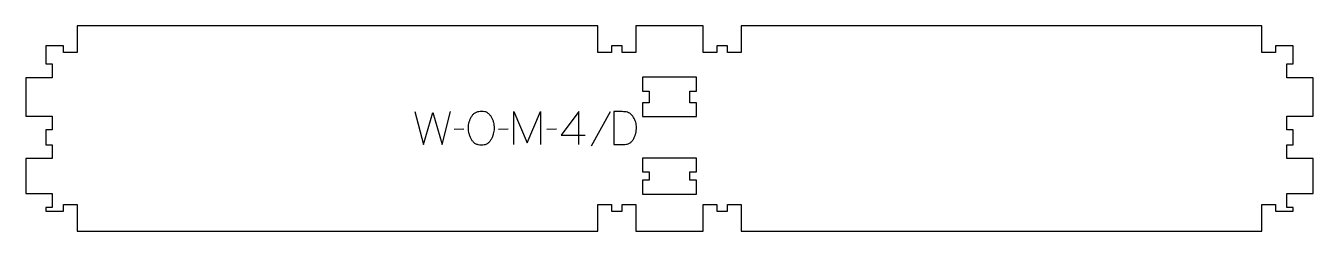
# Model space of a CAD drawing. Extents: x 0 to 1164, y 0 to 186.
import ezdxf

# ---------------------------------------------------------------- set-up
doc = ezdxf.new("R2010")
doc.units = 0
for name, color, linetype in [('1_ANYTOOL_1MMDEEP_LABELS_S', 2, 'CONTINUOUS'), ('3_ANYTOOL_CUTTHROUGH_INSID', 4, 'CONTINUOUS'), ('4_ANYTOOL_CUTTHROUGH_OUTSI', 5, 'CONTINUOUS')]:
    doc.layers.add(name, color=color, linetype=linetype)

msp = doc.modelspace()

# ---------------------------------------------------------------- linework, layer by layer
at = {"layer": '1_ANYTOOL_1MMDEEP_LABELS_S'}
for p, q in [((528.014285, 107.684205), (510.828571, 76.912776)), ((396.014285, 92.041348), (387.228571, 91.955633)), ((436.042856, 92.041348), (427.257142, 91.955633)), ((479.542856, 92.041348), (470.757142, 91.955633)), ((483.828571, 86.812776), (505.599999, 86.812776))]:
    msp.add_line(p, q, dxfattribs=at)
for points in [[(351.657142, 108.155633), (359.371428, 78.155633), (367.814285, 107.255633), (376.299999, 78.155633), (383.799999, 108.155633)], [(441.185714, 78.155633), (441.185714, 108.155633), (453.185714, 79.784205), (465.185714, 108.027062), (465.185714, 78.155633)], [(499.814285, 78.155633), (499.857142, 108.19849), (483.828571, 86.812776)]]:
    msp.add_lwpolyline(points, dxfattribs=at)
for points in [[(412.085714, 108.49849, -0.064784), (414.759669, 108.150569, -0.088904), (417.185714, 107.019919, -0.05419), (419.108278, 105.327789, -0.051179), (420.635714, 103.269919, -0.041653), (421.817913, 100.841146, -0.036749), (422.607142, 98.255633, -0.024892), (423.064921, 95.63637, -0.030823), (423.228571, 92.984205, -0.034269), (423.052051, 90.411708, -0.031918), (422.537499, 87.884205, -0.031725), (421.649312, 85.274808, -0.026303), (420.464285, 82.784205, -0.058719), (418.940504, 80.622457, -0.077745), (416.901785, 78.959205, -0.077243), (414.414797, 77.980367, -0.055252), (411.742856, 77.684205, -0.054051), (408.988931, 77.982784, -0.077615), (406.423214, 78.980633, -0.078558), (404.34814, 80.667707, -0.060481), (402.807142, 82.869919, -0.02629), (401.620482, 85.409138, -0.031299), (400.733928, 88.066348, -0.031469), (400.218889, 90.653163, -0.033416), (400.042856, 93.284205, -0.032847), (400.221534, 96.001153, -0.035049), (400.766071, 98.668133, -0.03503), (401.682044, 101.245172, -0.032231), (402.935714, 103.677062, -0.062518), (404.557602, 105.744156, -0.074052), (406.669642, 107.293133, -0.072322), (409.296495, 108.224024, -0.049083)], [(531.442856, 108.155633), (531.442856, 78.155633), (539.971428, 78.241348, 0.046402), (542.877802, 78.549524, 0.07465), (545.607142, 79.537776, 0.077785), (547.690127, 81.126799, 0.06915), (549.228571, 83.255633, 0.029998), (550.366097, 85.750949, 0.031416), (551.189285, 88.366348, 0.031395), (551.681929, 91.08367, 0.029153), (551.842856, 93.841348, 0.03275), (551.690376, 96.16677, 0.035889), (551.221428, 98.44849, 0.03592), (550.436569, 100.623858, 0.033706), (549.357142, 102.669919, 0.042675), (547.798659, 104.759671, 0.065683), (545.837499, 106.457419, 0.068103), (543.739773, 107.461327, 0.065471), (541.449999, 107.877062, 0.005437), (536.447878, 108.067117, 0.00471)]]:
    msp.add_lwpolyline(points, format="xyb", close=True, dxfattribs=at)
at = {"layer": '3_ANYTOOL_CUTTHROUGH_INSID'}
for points in [[(563.5, 116), (557.5, 116), (557.5, 103.5), (606, 103.5), (606, 116), (600, 116), (600, 126.5), (606, 126.5), (606, 139), (557.5, 139), (557.5, 126.5), (563.5, 126.5)], [(563.5, 46), (557.5, 46), (557.5, 33.5), (606, 33.5), (606, 46), (600, 46), (600, 53.589), (606, 53.589), (606, 66.089), (557.5, 66.089), (557.5, 53.589), (563.5, 53.589)]]:
    msp.add_lwpolyline(points, close=True, dxfattribs=at)
at = {"layer": '4_ANYTOOL_CUTTHROUGH_OUTSI'}
msp.add_lwpolyline([(1116.904432, 0), (1116.904432, 23.75, -0.414214), (1117.154432, 24), (1129.154432, 24, -0.414214), (1129.404432, 23.75), (1129.404432, 18), (1145.5, 18), (1145.5, 21.5), (1139.75, 21.5, -0.414214), (1139.5, 21.75), (1139.5, 33.75, -0.414214), (1139.75, 34), (1163.5, 34), (1163.5, 65.589), (1139.75, 65.589, -0.414214), (1139.5, 65.839), (1139.5, 77.839, -0.414214), (1139.75, 78.089), (1145.5, 78.089), (1145.5, 91.5), (1139.75, 91.5, -0.414214), (1139.5, 91.75), (1139.5, 103.75, -0.414214), (1139.75, 104), (1163.5, 104), (1163.5, 138.5), (1139.75, 138.5, -0.414214), (1139.5, 138.75), (1139.5, 150.75, -0.414214), (1139.75, 151), (1145.5, 151), (1145.5, 167.5), (1129.404432, 167.5), (1129.404432, 161.75, -0.414214), (1129.154432, 161.5), (1117.154432, 161.5, -0.414214), (1116.904432, 161.75), (1116.904432, 185.5), (646.595558, 185.5), (646.595558, 161.75, -0.414214), (646.345558, 161.5), (634.345558, 161.5, -0.414214), (634.095558, 161.75), (634.095558, 167.5), (624.654432, 167.5), (624.654432, 161.75, -0.414214), (624.404432, 161.5), (612.404432, 161.5, -0.414214), (612.154432, 161.75), (612.154432, 185.5), (551.345558, 185.5), (551.345558, 161.75, -0.414214), (551.095558, 161.5), (539.095558, 161.5, -0.414214), (538.845558, 161.75), (538.845558, 167.5), (529.404432, 167.5), (529.404432, 161.75, -0.414214), (529.154432, 161.5), (517.154432, 161.5, -0.414214), (516.904432, 161.75), (516.904432, 185.5), (46.595558, 185.5), (46.595558, 161.75, -0.414214), (46.345558, 161.5), (34.345558, 161.5, -0.414214), (34.095558, 161.75), (34.095558, 167.5), (18, 167.5), (18, 151), (23.75, 151, -0.414214), (24, 150.75), (24, 138.75, -0.414214), (23.75, 138.5), (0, 138.5), (0, 104), (23.75, 104, -0.414214), (24, 103.75), (24, 91.75, -0.414214), (23.75, 91.5), (18, 91.5), (18, 78.089), (23.75, 78.089, -0.414214), (24, 77.839), (24, 65.839, -0.414214), (23.75, 65.589), (0, 65.589), (0, 34), (23.75, 34, -0.414214), (24, 33.75), (24, 21.75, -0.414214), (23.75, 21.5), (18, 21.5), (18, 18), (34.095558, 18), (34.095558, 23.75, -0.414214), (34.345558, 24), (46.345558, 24, -0.414214), (46.595558, 23.75), (46.595558, 0), (516.904432, 0), (516.904432, 23.75, -0.414214), (517.154432, 24), (529.154432, 24, -0.414214), (529.404432, 23.75), (529.404432, 18), (538.845558, 18), (538.845558, 23.75, -0.414214), (539.095558, 24), (551.095558, 24, -0.414214), (551.345558, 23.75), (551.345558, 0), (612.154432, 0), (612.154432, 23.75, -0.414214), (612.404432, 24), (624.404432, 24, -0.414214), (624.654432, 23.75), (624.654432, 18), (634.095558, 18), (634.095558, 23.75, -0.414214), (634.345558, 24), (646.345558, 24, -0.414214), (646.595558, 23.75), (646.595558, 0)], format="xyb", close=True, dxfattribs=at)

doc.saveas('drawing.dxf')
